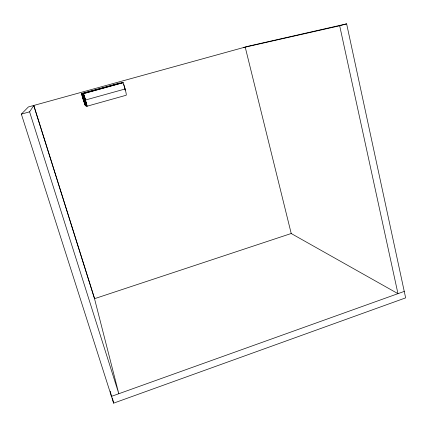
<?xml version="1.0" encoding="UTF-8"?>
<svg xmlns="http://www.w3.org/2000/svg" width="427" height="427" viewBox="0 0 427 427"><rect width="100%" height="100%" fill="white"/><g stroke="black" fill="none" stroke-linecap="round" stroke-linejoin="round"><path stroke-width="0.64" d="M120.014 83.292L81.792 93.614L85.432 105.779L86.985 106.232L126.114 95.269A6.512 0.742 73.9 0 0 125.885 92.125A6.512 0.742 73.9 0 0 124.086 85.832M86.985 106.232A6.576 0.368 73.3 0 0 85.507 99.993A6.576 0.368 73.3 0 0 83.222 93.63L86.985 106.232L86.147 104.316A6.576 0.368 73.3 0 1 83.5 95.467L83.222 93.63L122.533 82.753A6.512 0.742 73.9 0 1 122.789 82.945M84.914 104.049L82.315 95.354M86.451 104.439L83.761 95.434M29.591 111.837L33.808 105.453L94.132 297.155L118.818 393.731L29.591 111.837L21.35 114.121L113.619 403.152L405.65 297.875L346.628 23.848L248.53 46.153L28.39 106.947L21.35 114.121M404.257 291.401L111.458 396.368L110.273 391.201M346.628 23.848L339.684 25.775L397.959 293.659L291.198 233.516L94.527 298.692L33.744 105.549M81.44 93.609L119.085 83.196L123.286 82.657L125.09 88.987L85.512 100.009L83.612 93.636L81.44 93.609L83.249 99.651M83.612 93.636L123.286 82.657M243.7 47.488L339.684 25.775M82.571 95.37L83.489 95.424M85.186 104.113L86.163 104.364M245.221 47.141L291.225 233.526M112.424 397.98L113.619 403.152M119.656 83.34A6.288 0.689 73.8 0 1 119.773 83.11M123.59 84.535A6.512 0.742 73.9 0 1 123.921 85.373M124.871 88.997A4.649 0.528 73.9 0 1 125.186 90.161M82.923 97.388L84.311 102.021L82.923 97.388M84.391 97.543L85.822 102.341L84.391 97.543M85.475 105.602L85.432 105.779A6.352 0.342 73.3 0 1 83.244 99.635A6.352 0.342 73.3 0 1 81.792 93.614L82.587 95.413A6.352 0.342 73.3 0 1 85.176 104.071L85.475 105.602"/></g></svg>
